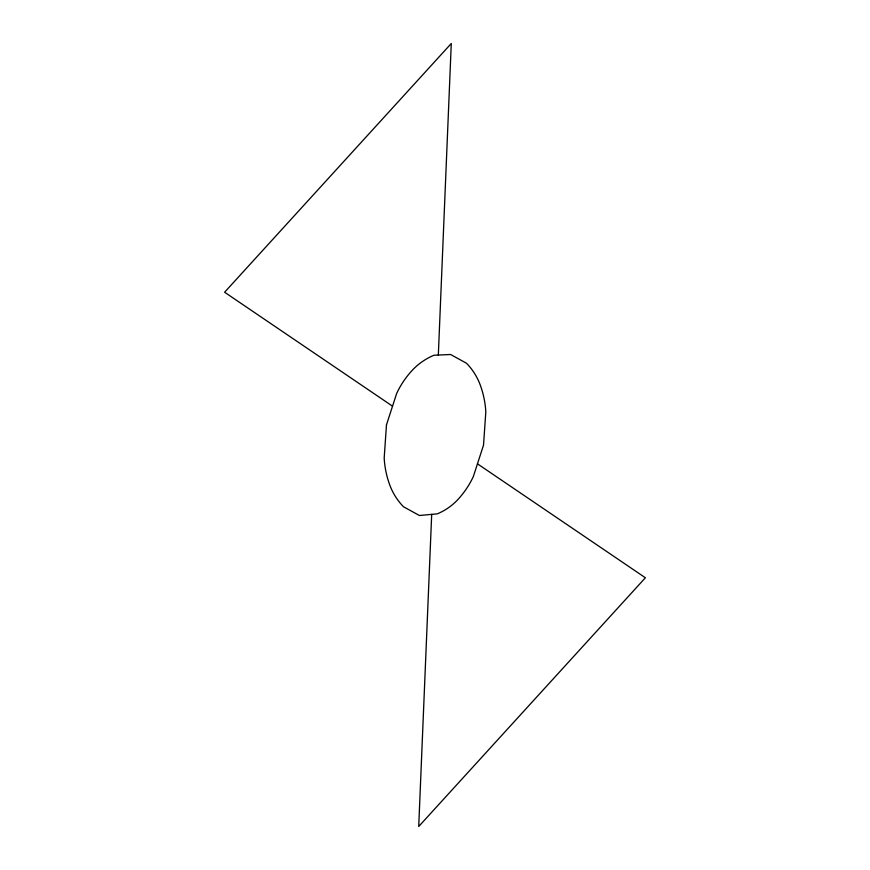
<?xml version="1.0" encoding="UTF-8"?>
<svg xmlns="http://www.w3.org/2000/svg" width="870" height="870" viewBox="0 0 870 870"><rect width="100%" height="100%" fill="white"/><g stroke="black" fill="none" stroke-linecap="round" stroke-linejoin="round"><path stroke-width="1.3" d="M431.694 514.366L418.72 826.5L645.388 577.767L477.456 463.819M438.328 355.047L451.28 43.5L224.612 292.233L392.544 406.181M386.476 424.843L384.192 458.001A98.245 93.59 20.5 0 0 389.662 484.742A62.727 59.758 20.5 0 0 403.473 506.742L419.416 515.508L437.382 513.833A62.727 59.758 20.5 0 0 458.294 499.108A98.245 93.59 20.5 0 0 473.291 476.651L483.524 445.157L485.808 411.999A98.245 93.59 20.5 0 0 480.338 385.258A62.727 59.758 20.5 0 0 466.527 363.258L450.584 354.492L433.912 355.254A66.609 63.456 20.5 0 0 411.706 370.892A98.245 93.59 20.5 0 0 396.709 393.349L386.476 424.843"/></g></svg>
